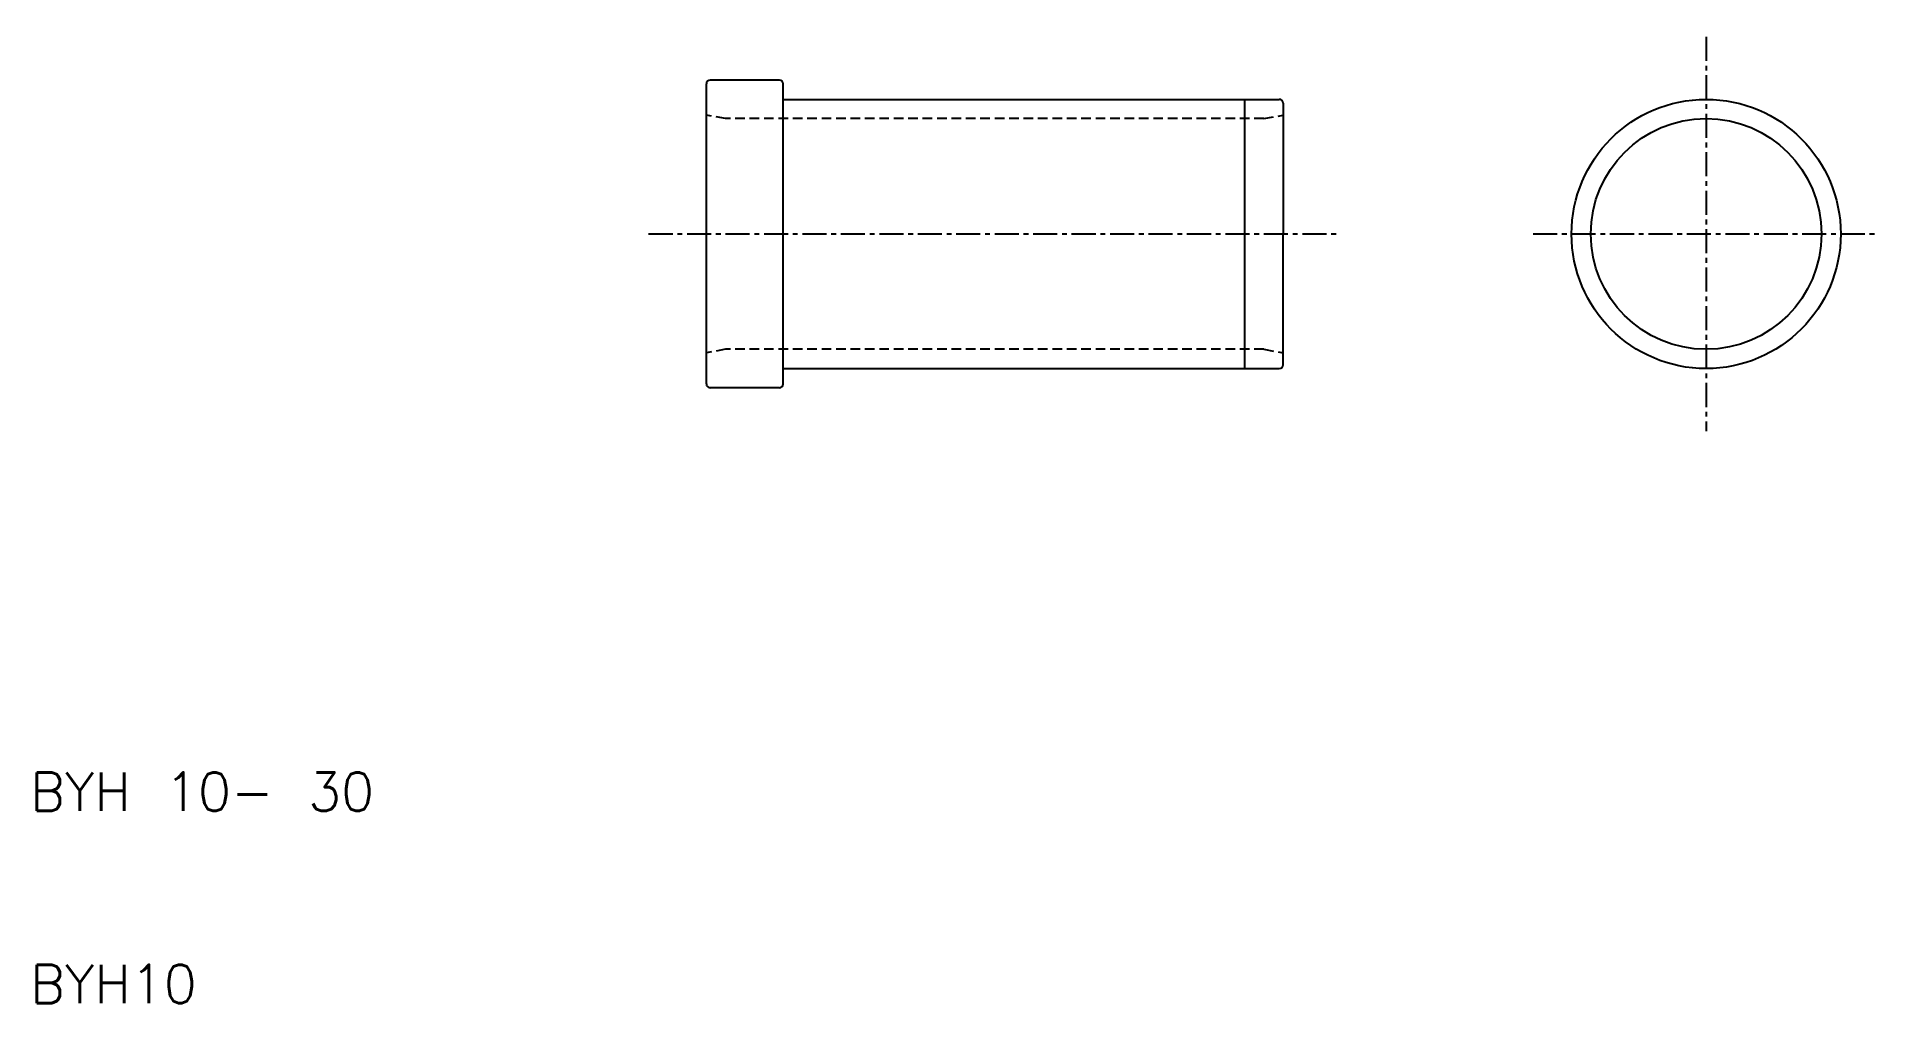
# Model space of a CAD drawing. Extents: x 1.8 to 97.7, y 111.8 to 162.1.
import ezdxf

# ---------------------------------------------------------------- set-up
doc = ezdxf.new("R2010")
doc.units = 0
doc.linetypes.add('CENTER', pattern=[2, 1.25, -0.25, 0.25, -0.25])
doc.linetypes.add('DASHED', pattern=[0.75, 0.5, -0.25])
doc.layers.get('0').update_dxf_attribs({"linetype": 'CONTINUOUS'})
doc.layers.add('CENTER', color=1, linetype='CENTER')
doc.styles.get("Standard").update_dxf_attribs({"font": 'txt.shx', "bigfont": 'bigfont.shx'})

msp = doc.modelspace()

# ---------------------------------------------------------------- linework, layer by layer
at = {"color": 7, "linetype": 'CONTINUOUS'}
for p, q in [((36.663, 144.033), (36.663, 159.633)), ((40.463, 159.833), (36.863, 159.833)), ((40.663, 144.033), (40.663, 159.633)), ((40.663, 158.833), (66.463, 158.833)), ((64.663, 144.833), (64.663, 158.833)), ((66.663, 158.633), (66.663, 151.833)), ((66.663, 145.033), (66.663, 151.833)), ((40.663, 144.833), (66.463, 144.833)), ((40.463, 143.833), (36.863, 143.833))]:
    msp.add_line(p, q, dxfattribs=at)
at = {"color": 3, "linetype": 'DASHED'}
for p, q in [((37.663, 157.833), (36.663, 158.009)), ((65.663, 157.833), (37.663, 157.833)), ((65.663, 157.833), (66.663, 158.009)), ((37.663, 145.833), (36.663, 145.656)), ((65.663, 145.833), (37.663, 145.833)), ((65.663, 145.833), (66.663, 145.656))]:
    msp.add_line(p, q, dxfattribs=at)
at = {"color": 7, "linetype": 'CONTINUOUS'}
for radius in [7, 6]:
    msp.add_circle((88.663, 151.833), radius, dxfattribs=at)
for centre, start, end in [((36.863, 159.633), 90, 180), ((40.463, 159.633), 0, 90), ((66.463, 158.633), 0, 90), ((66.463, 145.033), 270, 0), ((36.863, 144.033), 180, 270), ((40.463, 144.033), 270, 0)]:
    msp.add_arc(centre, 0.2, start, end, dxfattribs=at)
at = {"layer": 'CENTER', "color": 1, "linetype": 'CENTER'}
for p, q in [((88.663, 162.083), (88.663, 141.583)), ((33.663, 151.833), (69.663, 151.833)), ((79.663, 151.833), (97.663, 151.833))]:
    msp.add_line(p, q, dxfattribs=at)

# ---------------------------------------------------------------- texts
at = {"color": 7, "linetype": 'CONTINUOUS'}
for s, p in [('BYH 10- 30', (1.499, 121.833)), ('BYH10', (1.499, 111.833))]:
    msp.add_text(s, height=2, dxfattribs=at).set_placement(p)

doc.saveas('drawing.dxf')
